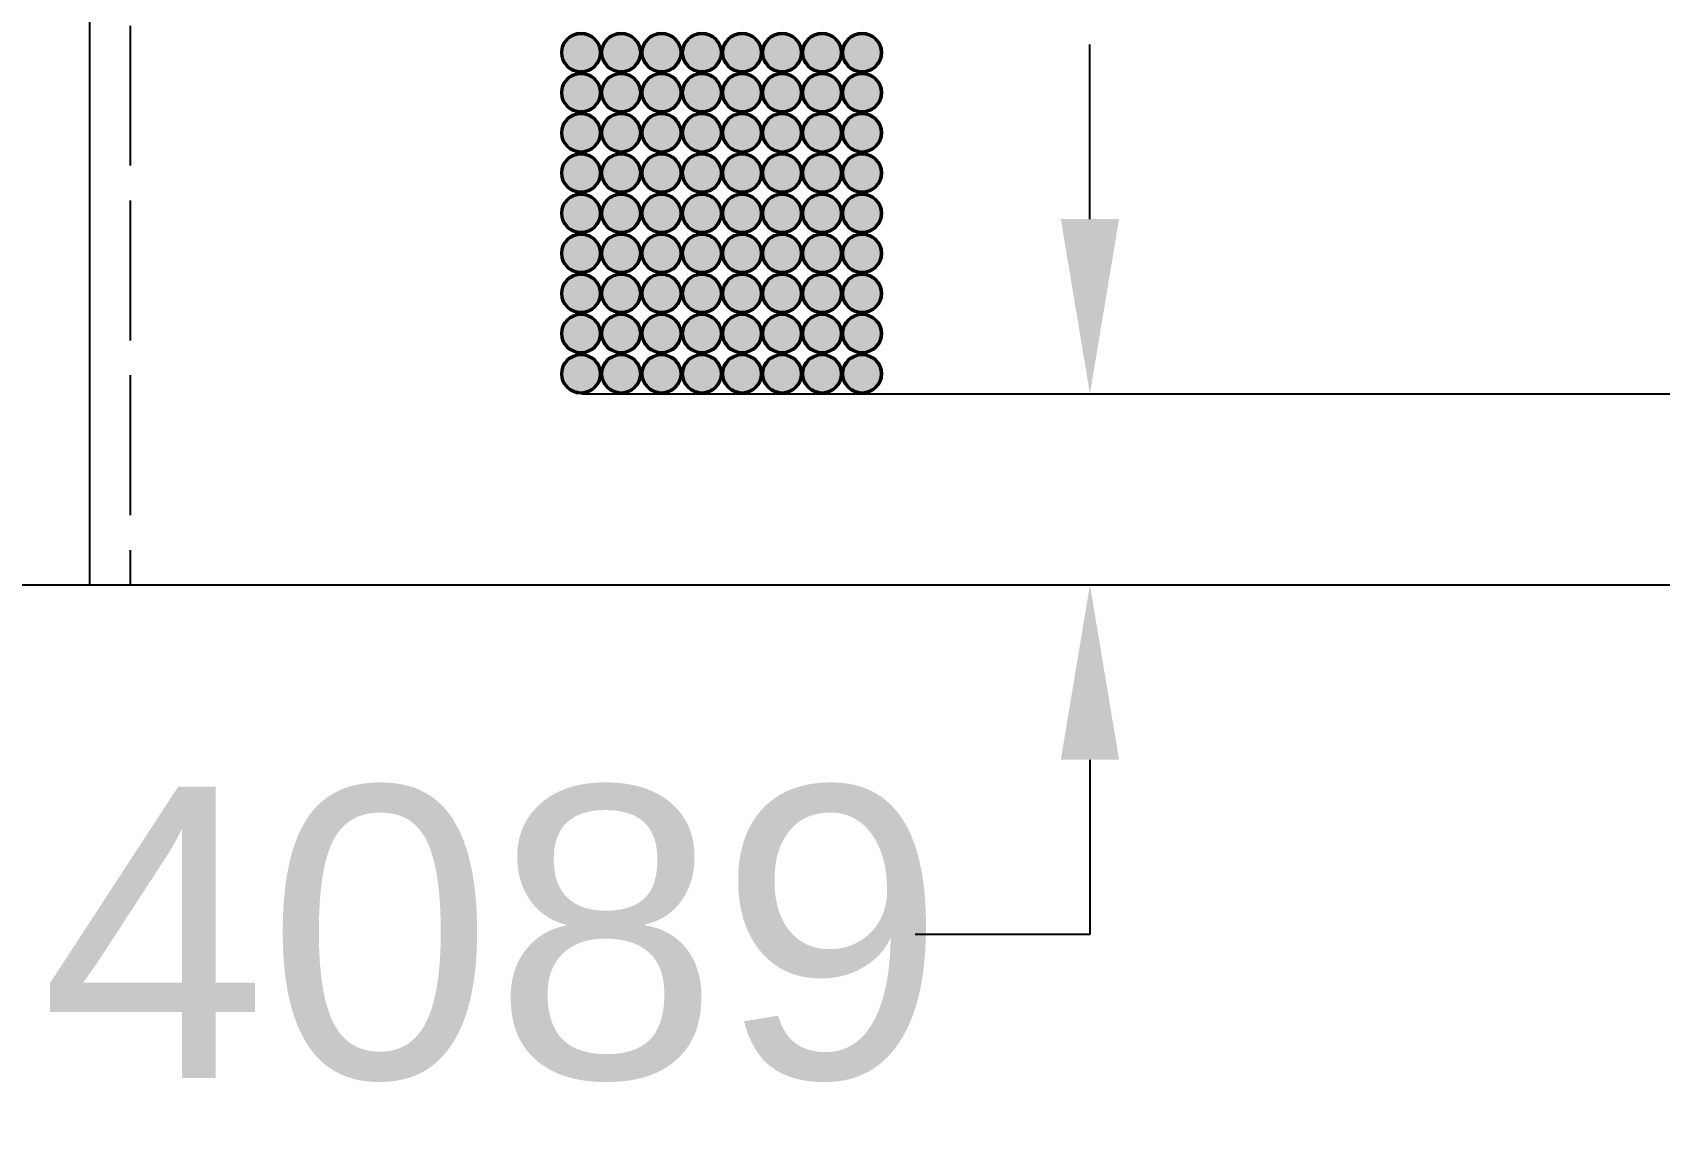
# Model space of a CAD drawing. Header units: inches. Extents: x 443 to 1254, y 273 to 817.
# Drawn here: x 651.8 to 791.5, y 272.5 to 366.4 of the extents above; entities that cross this region are included whole.
import ezdxf

# ---------------------------------------------------------------- set-up
doc = ezdxf.new("R2010")
doc.units = ezdxf.units.IN
doc.header["$MEASUREMENT"] = 0
doc.linetypes.add('ACAD_ISO02W100', pattern=[15, 12, -3])
doc.styles.get("Standard").update_dxf_attribs({"font": 'arial.ttf'})
doc.dimstyles.new('Annotative', dxfattribs={"dimscale": 0, "dimtxt": 25, "dimasz": 15, "dimexe": 0.18, "dimexo": 0.0625, "dimgap": 0.09, "dimtad": 0, "dimtih": 1, "dimtoh": 1, "dimdec": 4, "dimzin": 0, "dimdsep": 46, "dimtxsty": 'Standard', "dimcen": 0.09, "dimclrd": 1, "dimclre": 1, "dimclrt": 1, "dimadec": 0, "dimazin": 0, "dimtfac": 1, "dimtdec": 4, "dimtofl": 0, "dimtmove": 0, "dimatfit": 3, "dimfxl": 1, "dimtfillclr": 1, "dimtolj": 1, "dimtzin": 0, "dimarcsym": 0})

# ---------------------------------------------------------------- blocks, each defined once
blk = doc.blocks.new('*D9')
at = {"color": 1, "lineweight": -2, "transparency": 16777216}
for p, q in [((723.07, 548.94), (851.75, 548.94)), ((851.57, 533.94), (851.57, 455.01)), ((851.57, 350.35), (851.57, 429.28)), ((723.07, 335.35), (851.75, 335.35))]:
    blk.add_line(p, q, dxfattribs=at)
at = {"color": 1, "transparency": 16777216}
for points in [[(849.07, 533.94), (854.07, 533.94), (851.57, 548.94)], [(849.07, 350.35), (854.07, 350.35), (851.57, 335.35)]]:
    blk.add_solid(points, dxfattribs=at)
at = {"layer": 'Defpoints', "color": 0, "transparency": 16777216}
for p in [(723.01, 548.94), (723.01, 335.35), (851.57, 335.35)]:
    blk.add_point(p, dxfattribs=at)
at = {"color": 1, "transparency": 16777216, "insert": (851.57, 442.15), "char_height": 25, "attachment_point": 5}
blk.add_mtext('\\A1;213.5911', dxfattribs=at)
blk = doc.blocks.new('*D14')
at = {"color": 1, "lineweight": -2, "transparency": 16777216}
for p, q in [((742.58, 350.35), (742.58, 365.35)), ((698.94, 335.35), (742.76, 335.35)), ((698.94, 318.94), (742.76, 318.94)), ((742.58, 303.94), (742.58, 288.94)), ((742.58, 288.94), (727.58, 288.94))]:
    blk.add_line(p, q, dxfattribs=at)
at = {"color": 1, "transparency": 16777216}
for points in [[(740.08, 350.35), (745.08, 350.35), (742.58, 335.35)], [(740.08, 303.94), (745.08, 303.94), (742.58, 318.94)]]:
    blk.add_solid(points, dxfattribs=at)
at = {"layer": 'Defpoints', "color": 0, "transparency": 16777216}
for p in [(698.87, 335.35), (698.87, 318.94), (742.58, 318.94)]:
    blk.add_point(p, dxfattribs=at)
at = {"color": 1, "transparency": 16777216, "insert": (667.04, 288.94), "char_height": 25, "attachment_point": 5}
blk.add_mtext('\\A1;16.4089', dxfattribs=at)

msp = doc.modelspace()

# ---------------------------------------------------------------- hatches: boundary and pattern name
h = msp.add_hatch(color=256)
h.dxf.hatch_style = 1
h.set_gradient(color1=(41, 49, 137), color2=(19, 103, 52), tint=1, name='INVCURVED')
h.paths.add_polyline_path([(697.15414, 364.64745, 1), (700.59414, 364.64745, 1)])
h.paths.add_polyline_path([(700.46914, 364.64745, -1), (697.27914, 364.64745, -1)], flags=16)
h = msp.add_hatch(color=256)
h.dxf.hatch_style = 1
h.set_gradient(color1=(242, 103, 34), color2=(248, 153, 30), tint=1)
h.paths.add_polyline_path([(700.46914, 364.64745, 1), (697.27914, 364.64745, 1)])
h = msp.add_hatch(color=256)
h.dxf.hatch_style = 1
h.set_gradient(color1=(41, 49, 137), color2=(19, 103, 52), tint=1, name='INVCURVED')
h.paths.add_polyline_path([(700.59787, 364.64745, 1), (704.03787, 364.64745, 1)])
h.paths.add_polyline_path([(703.91287, 364.64745, -1), (700.72287, 364.64745, -1)], flags=16)
h = msp.add_hatch(color=256)
h.dxf.hatch_style = 1
h.set_gradient(color1=(242, 103, 34), color2=(248, 153, 30), tint=1)
h.paths.add_polyline_path([(703.91287, 364.64745, 1), (700.72287, 364.64745, 1)])
h = msp.add_hatch(color=256)
h.dxf.hatch_style = 1
h.set_gradient(color1=(41, 49, 137), color2=(19, 103, 52), tint=1, name='INVCURVED')
h.paths.add_polyline_path([(704.06642, 364.64745, 1), (707.50642, 364.64745, 1)])
h.paths.add_polyline_path([(707.38142, 364.64745, -1), (704.19142, 364.64745, -1)], flags=16)
h = msp.add_hatch(color=256)
h.dxf.hatch_style = 1
h.set_gradient(color1=(242, 103, 34), color2=(248, 153, 30), tint=1)
h.paths.add_polyline_path([(707.38142, 364.64745, 1), (704.19142, 364.64745, 1)])
h = msp.add_hatch(color=256)
h.dxf.hatch_style = 1
h.set_gradient(color1=(41, 49, 137), color2=(19, 103, 52), tint=1, name='INVCURVED')
h.paths.add_polyline_path([(707.53261, 364.64745, 1), (710.97261, 364.64745, 1)])
h.paths.add_polyline_path([(710.84761, 364.64745, -1), (707.65761, 364.64745, -1)], flags=16)
h = msp.add_hatch(color=256)
h.dxf.hatch_style = 1
h.set_gradient(color1=(242, 103, 34), color2=(248, 153, 30), tint=1)
h.paths.add_polyline_path([(710.84761, 364.64745, 1), (707.65761, 364.64745, 1)])
h = msp.add_hatch(color=256)
h.dxf.hatch_style = 1
h.set_gradient(color1=(41, 49, 137), color2=(19, 103, 52), tint=1, name='INVCURVED')
h.paths.add_polyline_path([(710.98655, 364.64745, 1), (714.42655, 364.64745, 1)])
h.paths.add_polyline_path([(714.30155, 364.64745, -1), (711.11155, 364.64745, -1)], flags=16)
h = msp.add_hatch(color=256)
h.dxf.hatch_style = 1
h.set_gradient(color1=(242, 103, 34), color2=(248, 153, 30), tint=1)
h.paths.add_polyline_path([(714.30155, 364.64745, 1), (711.11155, 364.64745, 1)])
h = msp.add_hatch(color=256)
h.dxf.hatch_style = 1
h.set_gradient(color1=(41, 49, 137), color2=(19, 103, 52), tint=1, name='INVCURVED')
h.paths.add_polyline_path([(714.42131, 364.64745, 1), (717.86131, 364.64745, 1)])
h.paths.add_polyline_path([(717.73631, 364.64745, -1), (714.54631, 364.64745, -1)], flags=16)
h = msp.add_hatch(color=256)
h.dxf.hatch_style = 1
h.set_gradient(color1=(242, 103, 34), color2=(248, 153, 30), tint=1)
h.paths.add_polyline_path([(717.73631, 364.64745, 1), (714.54631, 364.64745, 1)])
h = msp.add_hatch(color=256)
h.dxf.hatch_style = 1
h.set_gradient(color1=(41, 49, 137), color2=(19, 103, 52), tint=1, name='INVCURVED')
h.paths.add_polyline_path([(717.85608, 364.64745, 1), (721.29608, 364.64745, 1)])
h.paths.add_polyline_path([(721.17108, 364.64745, -1), (717.98108, 364.64745, -1)], flags=16)
h = msp.add_hatch(color=256)
h.dxf.hatch_style = 1
h.set_gradient(color1=(242, 103, 34), color2=(248, 153, 30), tint=1)
h.paths.add_polyline_path([(721.17108, 364.64745, 1), (717.98108, 364.64745, 1)])
h = msp.add_hatch(color=256)
h.dxf.hatch_style = 1
h.set_gradient(color1=(41, 49, 137), color2=(19, 103, 52), tint=1, name='INVCURVED')
h.paths.add_polyline_path([(721.29067, 364.64745, 1), (724.73067, 364.64745, 1)])
h.paths.add_polyline_path([(724.60567, 364.64745, -1), (721.41567, 364.64745, -1)], flags=16)
h = msp.add_hatch(color=256)
h.dxf.hatch_style = 1
h.set_gradient(color1=(242, 103, 34), color2=(248, 153, 30), tint=1)
h.paths.add_polyline_path([(724.60567, 364.64745, 1), (721.41567, 364.64745, 1)])
h = msp.add_hatch(color=256)
h.dxf.hatch_style = 1
h.set_gradient(color1=(41, 49, 137), color2=(19, 103, 52), tint=1, name='INVCURVED')
h.paths.add_polyline_path([(697.15414, 361.20851, 1), (700.59414, 361.20851, 1)])
h.paths.add_polyline_path([(700.46914, 361.20851, -1), (697.27914, 361.20851, -1)], flags=16)
h = msp.add_hatch(color=256)
h.dxf.hatch_style = 1
h.set_gradient(color1=(242, 103, 34), color2=(248, 153, 30), tint=1)
h.paths.add_polyline_path([(700.46914, 361.20851, 1), (697.27914, 361.20851, 1)])
h = msp.add_hatch(color=256)
h.dxf.hatch_style = 1
h.set_gradient(color1=(41, 49, 137), color2=(19, 103, 52), tint=1, name='INVCURVED')
h.paths.add_polyline_path([(700.59787, 361.20851, 1), (704.03787, 361.20851, 1)])
h.paths.add_polyline_path([(703.91287, 361.20851, -1), (700.72287, 361.20851, -1)], flags=16)
h = msp.add_hatch(color=256)
h.dxf.hatch_style = 1
h.set_gradient(color1=(242, 103, 34), color2=(248, 153, 30), tint=1)
h.paths.add_polyline_path([(703.91287, 361.20851, 1), (700.72287, 361.20851, 1)])
h = msp.add_hatch(color=256)
h.dxf.hatch_style = 1
h.set_gradient(color1=(41, 49, 137), color2=(19, 103, 52), tint=1, name='INVCURVED')
h.paths.add_polyline_path([(704.06642, 361.20851, 1), (707.50642, 361.20851, 1)])
h.paths.add_polyline_path([(707.38142, 361.20851, -1), (704.19142, 361.20851, -1)], flags=16)
h = msp.add_hatch(color=256)
h.dxf.hatch_style = 1
h.set_gradient(color1=(242, 103, 34), color2=(248, 153, 30), tint=1)
h.paths.add_polyline_path([(707.38142, 361.20851, 1), (704.19142, 361.20851, 1)])
h = msp.add_hatch(color=256)
h.dxf.hatch_style = 1
h.set_gradient(color1=(41, 49, 137), color2=(19, 103, 52), tint=1, name='INVCURVED')
h.paths.add_polyline_path([(707.53261, 361.20851, 1), (710.97261, 361.20851, 1)])
h.paths.add_polyline_path([(710.84761, 361.20851, -1), (707.65761, 361.20851, -1)], flags=16)
h = msp.add_hatch(color=256)
h.dxf.hatch_style = 1
h.set_gradient(color1=(242, 103, 34), color2=(248, 153, 30), tint=1)
h.paths.add_polyline_path([(710.84761, 361.20851, 1), (707.65761, 361.20851, 1)])
h = msp.add_hatch(color=256)
h.dxf.hatch_style = 1
h.set_gradient(color1=(41, 49, 137), color2=(19, 103, 52), tint=1, name='INVCURVED')
h.paths.add_polyline_path([(710.98655, 361.20851, 1), (714.42655, 361.20851, 1)])
h.paths.add_polyline_path([(714.30155, 361.20851, -1), (711.11155, 361.20851, -1)], flags=16)
h = msp.add_hatch(color=256)
h.dxf.hatch_style = 1
h.set_gradient(color1=(242, 103, 34), color2=(248, 153, 30), tint=1)
h.paths.add_polyline_path([(714.30155, 361.20851, 1), (711.11155, 361.20851, 1)])
h = msp.add_hatch(color=256)
h.dxf.hatch_style = 1
h.set_gradient(color1=(41, 49, 137), color2=(19, 103, 52), tint=1, name='INVCURVED')
h.paths.add_polyline_path([(714.42131, 361.20851, 1), (717.86131, 361.20851, 1)])
h.paths.add_polyline_path([(717.73631, 361.20851, -1), (714.54631, 361.20851, -1)], flags=16)
h = msp.add_hatch(color=256)
h.dxf.hatch_style = 1
h.set_gradient(color1=(242, 103, 34), color2=(248, 153, 30), tint=1)
h.paths.add_polyline_path([(717.73631, 361.20851, 1), (714.54631, 361.20851, 1)])
h = msp.add_hatch(color=256)
h.dxf.hatch_style = 1
h.set_gradient(color1=(41, 49, 137), color2=(19, 103, 52), tint=1, name='INVCURVED')
h.paths.add_polyline_path([(717.85608, 361.20851, 1), (721.29608, 361.20851, 1)])
h.paths.add_polyline_path([(721.17108, 361.20851, -1), (717.98108, 361.20851, -1)], flags=16)
h = msp.add_hatch(color=256)
h.dxf.hatch_style = 1
h.set_gradient(color1=(242, 103, 34), color2=(248, 153, 30), tint=1)
h.paths.add_polyline_path([(721.17108, 361.20851, 1), (717.98108, 361.20851, 1)])
h = msp.add_hatch(color=256)
h.dxf.hatch_style = 1
h.set_gradient(color1=(41, 49, 137), color2=(19, 103, 52), tint=1, name='INVCURVED')
h.paths.add_polyline_path([(721.29067, 361.20851, 1), (724.73067, 361.20851, 1)])
h.paths.add_polyline_path([(724.60567, 361.20851, -1), (721.41567, 361.20851, -1)], flags=16)
h = msp.add_hatch(color=256)
h.dxf.hatch_style = 1
h.set_gradient(color1=(242, 103, 34), color2=(248, 153, 30), tint=1)
h.paths.add_polyline_path([(724.60567, 361.20851, 1), (721.41567, 361.20851, 1)])
h = msp.add_hatch(color=256)
h.dxf.hatch_style = 1
h.set_gradient(color1=(41, 49, 137), color2=(19, 103, 52), tint=1, name='INVCURVED')
h.paths.add_polyline_path([(697.15414, 357.76498, 1), (700.59414, 357.76498, 1)])
h.paths.add_polyline_path([(700.46914, 357.76498, -1), (697.27914, 357.76498, -1)], flags=16)
h = msp.add_hatch(color=256)
h.dxf.hatch_style = 1
h.set_gradient(color1=(242, 103, 34), color2=(248, 153, 30), tint=1)
h.paths.add_polyline_path([(700.46914, 357.76498, 1), (697.27914, 357.76498, 1)])
h = msp.add_hatch(color=256)
h.dxf.hatch_style = 1
h.set_gradient(color1=(41, 49, 137), color2=(19, 103, 52), tint=1, name='INVCURVED')
h.paths.add_polyline_path([(700.59787, 357.76498, 1), (704.03787, 357.76498, 1)])
h.paths.add_polyline_path([(703.91287, 357.76498, -1), (700.72287, 357.76498, -1)], flags=16)
h = msp.add_hatch(color=256)
h.dxf.hatch_style = 1
h.set_gradient(color1=(242, 103, 34), color2=(248, 153, 30), tint=1)
h.paths.add_polyline_path([(703.91287, 357.76498, 1), (700.72287, 357.76498, 1)])
h = msp.add_hatch(color=256)
h.dxf.hatch_style = 1
h.set_gradient(color1=(41, 49, 137), color2=(19, 103, 52), tint=1, name='INVCURVED')
h.paths.add_polyline_path([(704.06642, 357.76498, 1), (707.50642, 357.76498, 1)])
h.paths.add_polyline_path([(707.38142, 357.76498, -1), (704.19142, 357.76498, -1)], flags=16)
h = msp.add_hatch(color=256)
h.dxf.hatch_style = 1
h.set_gradient(color1=(242, 103, 34), color2=(248, 153, 30), tint=1)
h.paths.add_polyline_path([(707.38142, 357.76498, 1), (704.19142, 357.76498, 1)])
h = msp.add_hatch(color=256)
h.dxf.hatch_style = 1
h.set_gradient(color1=(41, 49, 137), color2=(19, 103, 52), tint=1, name='INVCURVED')
h.paths.add_polyline_path([(707.53261, 357.76498, 1), (710.97261, 357.76498, 1)])
h.paths.add_polyline_path([(710.84761, 357.76498, -1), (707.65761, 357.76498, -1)], flags=16)
h = msp.add_hatch(color=256)
h.dxf.hatch_style = 1
h.set_gradient(color1=(242, 103, 34), color2=(248, 153, 30), tint=1)
h.paths.add_polyline_path([(710.84761, 357.76498, 1), (707.65761, 357.76498, 1)])
h = msp.add_hatch(color=256)
h.dxf.hatch_style = 1
h.set_gradient(color1=(41, 49, 137), color2=(19, 103, 52), tint=1, name='INVCURVED')
h.paths.add_polyline_path([(710.98655, 357.76498, 1), (714.42655, 357.76498, 1)])
h.paths.add_polyline_path([(714.30155, 357.76498, -1), (711.11155, 357.76498, -1)], flags=16)
h = msp.add_hatch(color=256)
h.dxf.hatch_style = 1
h.set_gradient(color1=(242, 103, 34), color2=(248, 153, 30), tint=1)
h.paths.add_polyline_path([(714.30155, 357.76498, 1), (711.11155, 357.76498, 1)])
h = msp.add_hatch(color=256)
h.dxf.hatch_style = 1
h.set_gradient(color1=(41, 49, 137), color2=(19, 103, 52), tint=1, name='INVCURVED')
h.paths.add_polyline_path([(714.42131, 357.76498, 1), (717.86131, 357.76498, 1)])
h.paths.add_polyline_path([(717.73631, 357.76498, -1), (714.54631, 357.76498, -1)], flags=16)
h = msp.add_hatch(color=256)
h.dxf.hatch_style = 1
h.set_gradient(color1=(242, 103, 34), color2=(248, 153, 30), tint=1)
h.paths.add_polyline_path([(717.73631, 357.76498, 1), (714.54631, 357.76498, 1)])
h = msp.add_hatch(color=256)
h.dxf.hatch_style = 1
h.set_gradient(color1=(41, 49, 137), color2=(19, 103, 52), tint=1, name='INVCURVED')
h.paths.add_polyline_path([(717.85608, 357.76498, 1), (721.29608, 357.76498, 1)])
h.paths.add_polyline_path([(721.17108, 357.76498, -1), (717.98108, 357.76498, -1)], flags=16)
h = msp.add_hatch(color=256)
h.dxf.hatch_style = 1
h.set_gradient(color1=(242, 103, 34), color2=(248, 153, 30), tint=1)
h.paths.add_polyline_path([(721.17108, 357.76498, 1), (717.98108, 357.76498, 1)])
h = msp.add_hatch(color=256)
h.dxf.hatch_style = 1
h.set_gradient(color1=(41, 49, 137), color2=(19, 103, 52), tint=1, name='INVCURVED')
h.paths.add_polyline_path([(721.29067, 357.76498, 1), (724.73067, 357.76498, 1)])
h.paths.add_polyline_path([(724.60567, 357.76498, -1), (721.41567, 357.76498, -1)], flags=16)
h = msp.add_hatch(color=256)
h.dxf.hatch_style = 1
h.set_gradient(color1=(242, 103, 34), color2=(248, 153, 30), tint=1)
h.paths.add_polyline_path([(724.60567, 357.76498, 1), (721.41567, 357.76498, 1)])
h = msp.add_hatch(color=256)
h.dxf.hatch_style = 1
h.set_gradient(color1=(41, 49, 137), color2=(19, 103, 52), tint=1, name='INVCURVED')
h.paths.add_polyline_path([(697.15414, 354.30763, 1), (700.59414, 354.30763, 1)])
h.paths.add_polyline_path([(700.46914, 354.30763, -1), (697.27914, 354.30763, -1)], flags=16)
h = msp.add_hatch(color=256)
h.dxf.hatch_style = 1
h.set_gradient(color1=(242, 103, 34), color2=(248, 153, 30), tint=1)
h.paths.add_polyline_path([(700.46914, 354.30763, 1), (697.27914, 354.30763, 1)])
h = msp.add_hatch(color=256)
h.dxf.hatch_style = 1
h.set_gradient(color1=(41, 49, 137), color2=(19, 103, 52), tint=1, name='INVCURVED')
h.paths.add_polyline_path([(700.59787, 354.30763, 1), (704.03787, 354.30763, 1)])
h.paths.add_polyline_path([(703.91287, 354.30763, -1), (700.72287, 354.30763, -1)], flags=16)
h = msp.add_hatch(color=256)
h.dxf.hatch_style = 1
h.set_gradient(color1=(242, 103, 34), color2=(248, 153, 30), tint=1)
h.paths.add_polyline_path([(703.91287, 354.30763, 1), (700.72287, 354.30763, 1)])
h = msp.add_hatch(color=256)
h.dxf.hatch_style = 1
h.set_gradient(color1=(41, 49, 137), color2=(19, 103, 52), tint=1, name='INVCURVED')
h.paths.add_polyline_path([(704.06642, 354.30763, 1), (707.50642, 354.30763, 1)])
h.paths.add_polyline_path([(707.38142, 354.30763, -1), (704.19142, 354.30763, -1)], flags=16)
h = msp.add_hatch(color=256)
h.dxf.hatch_style = 1
h.set_gradient(color1=(242, 103, 34), color2=(248, 153, 30), tint=1)
h.paths.add_polyline_path([(707.38142, 354.30763, 1), (704.19142, 354.30763, 1)])
h = msp.add_hatch(color=256)
h.dxf.hatch_style = 1
h.set_gradient(color1=(41, 49, 137), color2=(19, 103, 52), tint=1, name='INVCURVED')
h.paths.add_polyline_path([(707.53261, 354.30763, 1), (710.97261, 354.30763, 1)])
h.paths.add_polyline_path([(710.84761, 354.30763, -1), (707.65761, 354.30763, -1)], flags=16)
h = msp.add_hatch(color=256)
h.dxf.hatch_style = 1
h.set_gradient(color1=(242, 103, 34), color2=(248, 153, 30), tint=1)
h.paths.add_polyline_path([(710.84761, 354.30763, 1), (707.65761, 354.30763, 1)])
h = msp.add_hatch(color=256)
h.dxf.hatch_style = 1
h.set_gradient(color1=(41, 49, 137), color2=(19, 103, 52), tint=1, name='INVCURVED')
h.paths.add_polyline_path([(710.98655, 354.30763, 1), (714.42655, 354.30763, 1)])
h.paths.add_polyline_path([(714.30155, 354.30763, -1), (711.11155, 354.30763, -1)], flags=16)
h = msp.add_hatch(color=256)
h.dxf.hatch_style = 1
h.set_gradient(color1=(242, 103, 34), color2=(248, 153, 30), tint=1)
h.paths.add_polyline_path([(714.30155, 354.30763, 1), (711.11155, 354.30763, 1)])
h = msp.add_hatch(color=256)
h.dxf.hatch_style = 1
h.set_gradient(color1=(41, 49, 137), color2=(19, 103, 52), tint=1, name='INVCURVED')
h.paths.add_polyline_path([(714.42131, 354.30763, 1), (717.86131, 354.30763, 1)])
h.paths.add_polyline_path([(717.73631, 354.30763, -1), (714.54631, 354.30763, -1)], flags=16)
h = msp.add_hatch(color=256)
h.dxf.hatch_style = 1
h.set_gradient(color1=(242, 103, 34), color2=(248, 153, 30), tint=1)
h.paths.add_polyline_path([(717.73631, 354.30763, 1), (714.54631, 354.30763, 1)])
h = msp.add_hatch(color=256)
h.dxf.hatch_style = 1
h.set_gradient(color1=(41, 49, 137), color2=(19, 103, 52), tint=1, name='INVCURVED')
h.paths.add_polyline_path([(717.85608, 354.30763, 1), (721.29608, 354.30763, 1)])
h.paths.add_polyline_path([(721.17108, 354.30763, -1), (717.98108, 354.30763, -1)], flags=16)
h = msp.add_hatch(color=256)
h.dxf.hatch_style = 1
h.set_gradient(color1=(242, 103, 34), color2=(248, 153, 30), tint=1)
h.paths.add_polyline_path([(721.17108, 354.30763, 1), (717.98108, 354.30763, 1)])
h = msp.add_hatch(color=256)
h.dxf.hatch_style = 1
h.set_gradient(color1=(41, 49, 137), color2=(19, 103, 52), tint=1, name='INVCURVED')
h.paths.add_polyline_path([(721.29067, 354.30763, 1), (724.73067, 354.30763, 1)])
h.paths.add_polyline_path([(724.60567, 354.30763, -1), (721.41567, 354.30763, -1)], flags=16)
h = msp.add_hatch(color=256)
h.dxf.hatch_style = 1
h.set_gradient(color1=(242, 103, 34), color2=(248, 153, 30), tint=1)
h.paths.add_polyline_path([(724.60567, 354.30763, 1), (721.41567, 354.30763, 1)])
h = msp.add_hatch(color=256)
h.dxf.hatch_style = 1
h.set_gradient(color1=(41, 49, 137), color2=(19, 103, 52), tint=1, name='INVCURVED')
h.paths.add_polyline_path([(697.15414, 350.85335, 1), (700.59414, 350.85335, 1)])
h.paths.add_polyline_path([(700.46914, 350.85335, -1), (697.27914, 350.85335, -1)], flags=16)
h = msp.add_hatch(color=256)
h.dxf.hatch_style = 1
h.set_gradient(color1=(242, 103, 34), color2=(248, 153, 30), tint=1)
h.paths.add_polyline_path([(700.46914, 350.85335, 1), (697.27914, 350.85335, 1)])
h = msp.add_hatch(color=256)
h.dxf.hatch_style = 1
h.set_gradient(color1=(41, 49, 137), color2=(19, 103, 52), tint=1, name='INVCURVED')
h.paths.add_polyline_path([(700.59787, 350.85335, 1), (704.03787, 350.85335, 1)])
h.paths.add_polyline_path([(703.91287, 350.85335, -1), (700.72287, 350.85335, -1)], flags=16)
h = msp.add_hatch(color=256)
h.dxf.hatch_style = 1
h.set_gradient(color1=(242, 103, 34), color2=(248, 153, 30), tint=1)
h.paths.add_polyline_path([(703.91287, 350.85335, 1), (700.72287, 350.85335, 1)])
h = msp.add_hatch(color=256)
h.dxf.hatch_style = 1
h.set_gradient(color1=(41, 49, 137), color2=(19, 103, 52), tint=1, name='INVCURVED')
h.paths.add_polyline_path([(704.06642, 350.85335, 1), (707.50642, 350.85335, 1)])
h.paths.add_polyline_path([(707.38142, 350.85335, -1), (704.19142, 350.85335, -1)], flags=16)
h = msp.add_hatch(color=256)
h.dxf.hatch_style = 1
h.set_gradient(color1=(242, 103, 34), color2=(248, 153, 30), tint=1)
h.paths.add_polyline_path([(707.38142, 350.85335, 1), (704.19142, 350.85335, 1)])
h = msp.add_hatch(color=256)
h.dxf.hatch_style = 1
h.set_gradient(color1=(41, 49, 137), color2=(19, 103, 52), tint=1, name='INVCURVED')
h.paths.add_polyline_path([(707.53261, 350.85335, 1), (710.97261, 350.85335, 1)])
h.paths.add_polyline_path([(710.84761, 350.85335, -1), (707.65761, 350.85335, -1)], flags=16)
h = msp.add_hatch(color=256)
h.dxf.hatch_style = 1
h.set_gradient(color1=(242, 103, 34), color2=(248, 153, 30), tint=1)
h.paths.add_polyline_path([(710.84761, 350.85335, 1), (707.65761, 350.85335, 1)])
h = msp.add_hatch(color=256)
h.dxf.hatch_style = 1
h.set_gradient(color1=(41, 49, 137), color2=(19, 103, 52), tint=1, name='INVCURVED')
h.paths.add_polyline_path([(710.98655, 350.85335, 1), (714.42655, 350.85335, 1)])
h.paths.add_polyline_path([(714.30155, 350.85335, -1), (711.11155, 350.85335, -1)], flags=16)
h = msp.add_hatch(color=256)
h.dxf.hatch_style = 1
h.set_gradient(color1=(242, 103, 34), color2=(248, 153, 30), tint=1)
h.paths.add_polyline_path([(714.30155, 350.85335, 1), (711.11155, 350.85335, 1)])
h = msp.add_hatch(color=256)
h.dxf.hatch_style = 1
h.set_gradient(color1=(41, 49, 137), color2=(19, 103, 52), tint=1, name='INVCURVED')
h.paths.add_polyline_path([(714.42131, 350.85335, 1), (717.86131, 350.85335, 1)])
h.paths.add_polyline_path([(717.73631, 350.85335, -1), (714.54631, 350.85335, -1)], flags=16)
h = msp.add_hatch(color=256)
h.dxf.hatch_style = 1
h.set_gradient(color1=(242, 103, 34), color2=(248, 153, 30), tint=1)
h.paths.add_polyline_path([(717.73631, 350.85335, 1), (714.54631, 350.85335, 1)])
h = msp.add_hatch(color=256)
h.dxf.hatch_style = 1
h.set_gradient(color1=(41, 49, 137), color2=(19, 103, 52), tint=1, name='INVCURVED')
h.paths.add_polyline_path([(717.85608, 350.85335, 1), (721.29608, 350.85335, 1)])
h.paths.add_polyline_path([(721.17108, 350.85335, -1), (717.98108, 350.85335, -1)], flags=16)
h = msp.add_hatch(color=256)
h.dxf.hatch_style = 1
h.set_gradient(color1=(242, 103, 34), color2=(248, 153, 30), tint=1)
h.paths.add_polyline_path([(721.17108, 350.85335, 1), (717.98108, 350.85335, 1)])
h = msp.add_hatch(color=256)
h.dxf.hatch_style = 1
h.set_gradient(color1=(41, 49, 137), color2=(19, 103, 52), tint=1, name='INVCURVED')
h.paths.add_polyline_path([(721.29067, 350.85335, 1), (724.73067, 350.85335, 1)])
h.paths.add_polyline_path([(724.60567, 350.85335, -1), (721.41567, 350.85335, -1)], flags=16)
h = msp.add_hatch(color=256)
h.dxf.hatch_style = 1
h.set_gradient(color1=(242, 103, 34), color2=(248, 153, 30), tint=1)
h.paths.add_polyline_path([(724.60567, 350.85335, 1), (721.41567, 350.85335, 1)])
h = msp.add_hatch(color=256)
h.dxf.hatch_style = 1
h.set_gradient(color1=(41, 49, 137), color2=(19, 103, 52), tint=1, name='INVCURVED')
h.paths.add_polyline_path([(697.15414, 347.4108, 1), (700.59414, 347.4108, 1)])
h.paths.add_polyline_path([(700.46914, 347.4108, -1), (697.27914, 347.4108, -1)], flags=16)
h = msp.add_hatch(color=256)
h.dxf.hatch_style = 1
h.set_gradient(color1=(242, 103, 34), color2=(248, 153, 30), tint=1)
h.paths.add_polyline_path([(700.46914, 347.4108, 1), (697.27914, 347.4108, 1)])
h = msp.add_hatch(color=256)
h.dxf.hatch_style = 1
h.set_gradient(color1=(41, 49, 137), color2=(19, 103, 52), tint=1, name='INVCURVED')
h.paths.add_polyline_path([(700.59787, 347.4108, 1), (704.03787, 347.4108, 1)])
h.paths.add_polyline_path([(703.91287, 347.4108, -1), (700.72287, 347.4108, -1)], flags=16)
h = msp.add_hatch(color=256)
h.dxf.hatch_style = 1
h.set_gradient(color1=(242, 103, 34), color2=(248, 153, 30), tint=1)
h.paths.add_polyline_path([(703.91287, 347.4108, 1), (700.72287, 347.4108, 1)])
h = msp.add_hatch(color=256)
h.dxf.hatch_style = 1
h.set_gradient(color1=(41, 49, 137), color2=(19, 103, 52), tint=1, name='INVCURVED')
h.paths.add_polyline_path([(704.06642, 347.4108, 1), (707.50642, 347.4108, 1)])
h.paths.add_polyline_path([(707.38142, 347.4108, -1), (704.19142, 347.4108, -1)], flags=16)
h = msp.add_hatch(color=256)
h.dxf.hatch_style = 1
h.set_gradient(color1=(242, 103, 34), color2=(248, 153, 30), tint=1)
h.paths.add_polyline_path([(707.38142, 347.4108, 1), (704.19142, 347.4108, 1)])
h = msp.add_hatch(color=256)
h.dxf.hatch_style = 1
h.set_gradient(color1=(41, 49, 137), color2=(19, 103, 52), tint=1, name='INVCURVED')
h.paths.add_polyline_path([(707.53261, 347.4108, 1), (710.97261, 347.4108, 1)])
h.paths.add_polyline_path([(710.84761, 347.4108, -1), (707.65761, 347.4108, -1)], flags=16)
h = msp.add_hatch(color=256)
h.dxf.hatch_style = 1
h.set_gradient(color1=(242, 103, 34), color2=(248, 153, 30), tint=1)
h.paths.add_polyline_path([(710.84761, 347.4108, 1), (707.65761, 347.4108, 1)])
h = msp.add_hatch(color=256)
h.dxf.hatch_style = 1
h.set_gradient(color1=(41, 49, 137), color2=(19, 103, 52), tint=1, name='INVCURVED')
h.paths.add_polyline_path([(710.98655, 347.4108, 1), (714.42655, 347.4108, 1)])
h.paths.add_polyline_path([(714.30155, 347.4108, -1), (711.11155, 347.4108, -1)], flags=16)
h = msp.add_hatch(color=256)
h.dxf.hatch_style = 1
h.set_gradient(color1=(242, 103, 34), color2=(248, 153, 30), tint=1)
h.paths.add_polyline_path([(714.30155, 347.4108, 1), (711.11155, 347.4108, 1)])
h = msp.add_hatch(color=256)
h.dxf.hatch_style = 1
h.set_gradient(color1=(41, 49, 137), color2=(19, 103, 52), tint=1, name='INVCURVED')
h.paths.add_polyline_path([(714.42131, 347.4108, 1), (717.86131, 347.4108, 1)])
h.paths.add_polyline_path([(717.73631, 347.4108, -1), (714.54631, 347.4108, -1)], flags=16)
h = msp.add_hatch(color=256)
h.dxf.hatch_style = 1
h.set_gradient(color1=(242, 103, 34), color2=(248, 153, 30), tint=1)
h.paths.add_polyline_path([(717.73631, 347.4108, 1), (714.54631, 347.4108, 1)])
h = msp.add_hatch(color=256)
h.dxf.hatch_style = 1
h.set_gradient(color1=(41, 49, 137), color2=(19, 103, 52), tint=1, name='INVCURVED')
h.paths.add_polyline_path([(717.85608, 347.4108, 1), (721.29608, 347.4108, 1)])
h.paths.add_polyline_path([(721.17108, 347.4108, -1), (717.98108, 347.4108, -1)], flags=16)
h = msp.add_hatch(color=256)
h.dxf.hatch_style = 1
h.set_gradient(color1=(242, 103, 34), color2=(248, 153, 30), tint=1)
h.paths.add_polyline_path([(721.17108, 347.4108, 1), (717.98108, 347.4108, 1)])
h = msp.add_hatch(color=256)
h.dxf.hatch_style = 1
h.set_gradient(color1=(41, 49, 137), color2=(19, 103, 52), tint=1, name='INVCURVED')
h.paths.add_polyline_path([(721.29067, 347.4108, 1), (724.73067, 347.4108, 1)])
h.paths.add_polyline_path([(724.60567, 347.4108, -1), (721.41567, 347.4108, -1)], flags=16)
h = msp.add_hatch(color=256)
h.dxf.hatch_style = 1
h.set_gradient(color1=(242, 103, 34), color2=(248, 153, 30), tint=1)
h.paths.add_polyline_path([(724.60567, 347.4108, 1), (721.41567, 347.4108, 1)])
h = msp.add_hatch(color=256)
h.dxf.hatch_style = 1
h.set_gradient(color1=(41, 49, 137), color2=(19, 103, 52), tint=1, name='INVCURVED')
h.paths.add_polyline_path([(697.15414, 343.97186, 1), (700.59414, 343.97186, 1)])
h.paths.add_polyline_path([(700.46914, 343.97186, -1), (697.27914, 343.97186, -1)], flags=16)
h = msp.add_hatch(color=256)
h.dxf.hatch_style = 1
h.set_gradient(color1=(242, 103, 34), color2=(248, 153, 30), tint=1)
h.paths.add_polyline_path([(700.46914, 343.97186, 1), (697.27914, 343.97186, 1)])
h = msp.add_hatch(color=256)
h.dxf.hatch_style = 1
h.set_gradient(color1=(41, 49, 137), color2=(19, 103, 52), tint=1, name='INVCURVED')
h.paths.add_polyline_path([(700.59787, 343.97186, 1), (704.03787, 343.97186, 1)])
h.paths.add_polyline_path([(703.91287, 343.97186, -1), (700.72287, 343.97186, -1)], flags=16)
h = msp.add_hatch(color=256)
h.dxf.hatch_style = 1
h.set_gradient(color1=(242, 103, 34), color2=(248, 153, 30), tint=1)
h.paths.add_polyline_path([(703.91287, 343.97186, 1), (700.72287, 343.97186, 1)])
h = msp.add_hatch(color=256)
h.dxf.hatch_style = 1
h.set_gradient(color1=(41, 49, 137), color2=(19, 103, 52), tint=1, name='INVCURVED')
h.paths.add_polyline_path([(704.06642, 343.97186, 1), (707.50642, 343.97186, 1)])
h.paths.add_polyline_path([(707.38142, 343.97186, -1), (704.19142, 343.97186, -1)], flags=16)
h = msp.add_hatch(color=256)
h.dxf.hatch_style = 1
h.set_gradient(color1=(242, 103, 34), color2=(248, 153, 30), tint=1)
h.paths.add_polyline_path([(707.38142, 343.97186, 1), (704.19142, 343.97186, 1)])
h = msp.add_hatch(color=256)
h.dxf.hatch_style = 1
h.set_gradient(color1=(41, 49, 137), color2=(19, 103, 52), tint=1, name='INVCURVED')
h.paths.add_polyline_path([(707.53261, 343.97186, 1), (710.97261, 343.97186, 1)])
h.paths.add_polyline_path([(710.84761, 343.97186, -1), (707.65761, 343.97186, -1)], flags=16)
h = msp.add_hatch(color=256)
h.dxf.hatch_style = 1
h.set_gradient(color1=(242, 103, 34), color2=(248, 153, 30), tint=1)
h.paths.add_polyline_path([(710.84761, 343.97186, 1), (707.65761, 343.97186, 1)])
h = msp.add_hatch(color=256)
h.dxf.hatch_style = 1
h.set_gradient(color1=(41, 49, 137), color2=(19, 103, 52), tint=1, name='INVCURVED')
h.paths.add_polyline_path([(710.98655, 343.97186, 1), (714.42655, 343.97186, 1)])
h.paths.add_polyline_path([(714.30155, 343.97186, -1), (711.11155, 343.97186, -1)], flags=16)
h = msp.add_hatch(color=256)
h.dxf.hatch_style = 1
h.set_gradient(color1=(242, 103, 34), color2=(248, 153, 30), tint=1)
h.paths.add_polyline_path([(714.30155, 343.97186, 1), (711.11155, 343.97186, 1)])
h = msp.add_hatch(color=256)
h.dxf.hatch_style = 1
h.set_gradient(color1=(41, 49, 137), color2=(19, 103, 52), tint=1, name='INVCURVED')
h.paths.add_polyline_path([(714.42131, 343.97186, 1), (717.86131, 343.97186, 1)])
h.paths.add_polyline_path([(717.73631, 343.97186, -1), (714.54631, 343.97186, -1)], flags=16)
h = msp.add_hatch(color=256)
h.dxf.hatch_style = 1
h.set_gradient(color1=(242, 103, 34), color2=(248, 153, 30), tint=1)
h.paths.add_polyline_path([(717.73631, 343.97186, 1), (714.54631, 343.97186, 1)])
h = msp.add_hatch(color=256)
h.dxf.hatch_style = 1
h.set_gradient(color1=(41, 49, 137), color2=(19, 103, 52), tint=1, name='INVCURVED')
h.paths.add_polyline_path([(717.85608, 343.97186, 1), (721.29608, 343.97186, 1)])
h.paths.add_polyline_path([(721.17108, 343.97186, -1), (717.98108, 343.97186, -1)], flags=16)
h = msp.add_hatch(color=256)
h.dxf.hatch_style = 1
h.set_gradient(color1=(242, 103, 34), color2=(248, 153, 30), tint=1)
h.paths.add_polyline_path([(721.17108, 343.97186, 1), (717.98108, 343.97186, 1)])
h = msp.add_hatch(color=256)
h.dxf.hatch_style = 1
h.set_gradient(color1=(41, 49, 137), color2=(19, 103, 52), tint=1, name='INVCURVED')
h.paths.add_polyline_path([(721.29067, 343.97186, 1), (724.73067, 343.97186, 1)])
h.paths.add_polyline_path([(724.60567, 343.97186, -1), (721.41567, 343.97186, -1)], flags=16)
h = msp.add_hatch(color=256)
h.dxf.hatch_style = 1
h.set_gradient(color1=(242, 103, 34), color2=(248, 153, 30), tint=1)
h.paths.add_polyline_path([(724.60567, 343.97186, 1), (721.41567, 343.97186, 1)])
h = msp.add_hatch(color=256)
h.dxf.hatch_style = 1
h.set_gradient(color1=(41, 49, 137), color2=(19, 103, 52), tint=1, name='INVCURVED')
h.paths.add_polyline_path([(697.15414, 340.52833, 1), (700.59414, 340.52833, 1)])
h.paths.add_polyline_path([(700.46914, 340.52833, -1), (697.27914, 340.52833, -1)], flags=16)
h = msp.add_hatch(color=256)
h.dxf.hatch_style = 1
h.set_gradient(color1=(242, 103, 34), color2=(248, 153, 30), tint=1)
h.paths.add_polyline_path([(700.46914, 340.52833, 1), (697.27914, 340.52833, 1)])
h = msp.add_hatch(color=256)
h.dxf.hatch_style = 1
h.set_gradient(color1=(41, 49, 137), color2=(19, 103, 52), tint=1, name='INVCURVED')
h.paths.add_polyline_path([(700.59787, 340.52833, 1), (704.03787, 340.52833, 1)])
h.paths.add_polyline_path([(703.91287, 340.52833, -1), (700.72287, 340.52833, -1)], flags=16)
h = msp.add_hatch(color=256)
h.dxf.hatch_style = 1
h.set_gradient(color1=(242, 103, 34), color2=(248, 153, 30), tint=1)
h.paths.add_polyline_path([(703.91287, 340.52833, 1), (700.72287, 340.52833, 1)])
h = msp.add_hatch(color=256)
h.dxf.hatch_style = 1
h.set_gradient(color1=(41, 49, 137), color2=(19, 103, 52), tint=1, name='INVCURVED')
h.paths.add_polyline_path([(704.06642, 340.52833, 1), (707.50642, 340.52833, 1)])
h.paths.add_polyline_path([(707.38142, 340.52833, -1), (704.19142, 340.52833, -1)], flags=16)
h = msp.add_hatch(color=256)
h.dxf.hatch_style = 1
h.set_gradient(color1=(242, 103, 34), color2=(248, 153, 30), tint=1)
h.paths.add_polyline_path([(707.38142, 340.52833, 1), (704.19142, 340.52833, 1)])
h = msp.add_hatch(color=256)
h.dxf.hatch_style = 1
h.set_gradient(color1=(41, 49, 137), color2=(19, 103, 52), tint=1, name='INVCURVED')
h.paths.add_polyline_path([(707.53261, 340.52833, 1), (710.97261, 340.52833, 1)])
h.paths.add_polyline_path([(710.84761, 340.52833, -1), (707.65761, 340.52833, -1)], flags=16)
h = msp.add_hatch(color=256)
h.dxf.hatch_style = 1
h.set_gradient(color1=(242, 103, 34), color2=(248, 153, 30), tint=1)
h.paths.add_polyline_path([(710.84761, 340.52833, 1), (707.65761, 340.52833, 1)])
h = msp.add_hatch(color=256)
h.dxf.hatch_style = 1
h.set_gradient(color1=(41, 49, 137), color2=(19, 103, 52), tint=1, name='INVCURVED')
h.paths.add_polyline_path([(710.98655, 340.52833, 1), (714.42655, 340.52833, 1)])
h.paths.add_polyline_path([(714.30155, 340.52833, -1), (711.11155, 340.52833, -1)], flags=16)
h = msp.add_hatch(color=256)
h.dxf.hatch_style = 1
h.set_gradient(color1=(242, 103, 34), color2=(248, 153, 30), tint=1)
h.paths.add_polyline_path([(714.30155, 340.52833, 1), (711.11155, 340.52833, 1)])
h = msp.add_hatch(color=256)
h.dxf.hatch_style = 1
h.set_gradient(color1=(41, 49, 137), color2=(19, 103, 52), tint=1, name='INVCURVED')
h.paths.add_polyline_path([(714.42131, 340.52833, 1), (717.86131, 340.52833, 1)])
h.paths.add_polyline_path([(717.73631, 340.52833, -1), (714.54631, 340.52833, -1)], flags=16)
h = msp.add_hatch(color=256)
h.dxf.hatch_style = 1
h.set_gradient(color1=(242, 103, 34), color2=(248, 153, 30), tint=1)
h.paths.add_polyline_path([(717.73631, 340.52833, 1), (714.54631, 340.52833, 1)])
h = msp.add_hatch(color=256)
h.dxf.hatch_style = 1
h.set_gradient(color1=(41, 49, 137), color2=(19, 103, 52), tint=1, name='INVCURVED')
h.paths.add_polyline_path([(717.85608, 340.52833, 1), (721.29608, 340.52833, 1)])
h.paths.add_polyline_path([(721.17108, 340.52833, -1), (717.98108, 340.52833, -1)], flags=16)
h = msp.add_hatch(color=256)
h.dxf.hatch_style = 1
h.set_gradient(color1=(242, 103, 34), color2=(248, 153, 30), tint=1)
h.paths.add_polyline_path([(721.17108, 340.52833, 1), (717.98108, 340.52833, 1)])
h = msp.add_hatch(color=256)
h.dxf.hatch_style = 1
h.set_gradient(color1=(41, 49, 137), color2=(19, 103, 52), tint=1, name='INVCURVED')
h.paths.add_polyline_path([(721.29067, 340.52833, 1), (724.73067, 340.52833, 1)])
h.paths.add_polyline_path([(724.60567, 340.52833, -1), (721.41567, 340.52833, -1)], flags=16)
h = msp.add_hatch(color=256)
h.dxf.hatch_style = 1
h.set_gradient(color1=(242, 103, 34), color2=(248, 153, 30), tint=1)
h.paths.add_polyline_path([(724.60567, 340.52833, 1), (721.41567, 340.52833, 1)])
h = msp.add_hatch(color=256)
h.dxf.hatch_style = 1
h.set_gradient(color1=(41, 49, 137), color2=(19, 103, 52), tint=1, name='INVCURVED')
h.paths.add_polyline_path([(697.15414, 337.07098, 1), (700.59414, 337.07098, 1)])
h.paths.add_polyline_path([(700.46914, 337.07098, -1), (697.27914, 337.07098, -1)], flags=16)
h = msp.add_hatch(color=256)
h.dxf.hatch_style = 1
h.set_gradient(color1=(242, 103, 34), color2=(248, 153, 30), tint=1)
h.paths.add_polyline_path([(700.46914, 337.07098, 1), (697.27914, 337.07098, 1)])
h = msp.add_hatch(color=256)
h.dxf.hatch_style = 1
h.set_gradient(color1=(41, 49, 137), color2=(19, 103, 52), tint=1, name='INVCURVED')
h.paths.add_polyline_path([(700.59787, 337.07098, 1), (704.03787, 337.07098, 1)])
h.paths.add_polyline_path([(703.91287, 337.07098, -1), (700.72287, 337.07098, -1)], flags=16)
h = msp.add_hatch(color=256)
h.dxf.hatch_style = 1
h.set_gradient(color1=(242, 103, 34), color2=(248, 153, 30), tint=1)
h.paths.add_polyline_path([(703.91287, 337.07098, 1), (700.72287, 337.07098, 1)])
h = msp.add_hatch(color=256)
h.dxf.hatch_style = 1
h.set_gradient(color1=(41, 49, 137), color2=(19, 103, 52), tint=1, name='INVCURVED')
h.paths.add_polyline_path([(704.06642, 337.07098, 1), (707.50642, 337.07098, 1)])
h.paths.add_polyline_path([(707.38142, 337.07098, -1), (704.19142, 337.07098, -1)], flags=16)
h = msp.add_hatch(color=256)
h.dxf.hatch_style = 1
h.set_gradient(color1=(242, 103, 34), color2=(248, 153, 30), tint=1)
h.paths.add_polyline_path([(707.38142, 337.07098, 1), (704.19142, 337.07098, 1)])
h = msp.add_hatch(color=256)
h.dxf.hatch_style = 1
h.set_gradient(color1=(41, 49, 137), color2=(19, 103, 52), tint=1, name='INVCURVED')
h.paths.add_polyline_path([(707.53261, 337.07098, 1), (710.97261, 337.07098, 1)])
h.paths.add_polyline_path([(710.84761, 337.07098, -1), (707.65761, 337.07098, -1)], flags=16)
h = msp.add_hatch(color=256)
h.dxf.hatch_style = 1
h.set_gradient(color1=(242, 103, 34), color2=(248, 153, 30), tint=1)
h.paths.add_polyline_path([(710.84761, 337.07098, 1), (707.65761, 337.07098, 1)])
h = msp.add_hatch(color=256)
h.dxf.hatch_style = 1
h.set_gradient(color1=(41, 49, 137), color2=(19, 103, 52), tint=1, name='INVCURVED')
h.paths.add_polyline_path([(710.98655, 337.07098, 1), (714.42655, 337.07098, 1)])
h.paths.add_polyline_path([(714.30155, 337.07098, -1), (711.11155, 337.07098, -1)], flags=16)
h = msp.add_hatch(color=256)
h.dxf.hatch_style = 1
h.set_gradient(color1=(242, 103, 34), color2=(248, 153, 30), tint=1)
h.paths.add_polyline_path([(714.30155, 337.07098, 1), (711.11155, 337.07098, 1)])
h = msp.add_hatch(color=256)
h.dxf.hatch_style = 1
h.set_gradient(color1=(41, 49, 137), color2=(19, 103, 52), tint=1, name='INVCURVED')
h.paths.add_polyline_path([(714.42131, 337.07098, 1), (717.86131, 337.07098, 1)])
h.paths.add_polyline_path([(717.73631, 337.07098, -1), (714.54631, 337.07098, -1)], flags=16)
h = msp.add_hatch(color=256)
h.dxf.hatch_style = 1
h.set_gradient(color1=(242, 103, 34), color2=(248, 153, 30), tint=1)
h.paths.add_polyline_path([(717.73631, 337.07098, 1), (714.54631, 337.07098, 1)])
h = msp.add_hatch(color=256)
h.dxf.hatch_style = 1
h.set_gradient(color1=(41, 49, 137), color2=(19, 103, 52), tint=1, name='INVCURVED')
h.paths.add_polyline_path([(717.85608, 337.07098, 1), (721.29608, 337.07098, 1)])
h.paths.add_polyline_path([(721.17108, 337.07098, -1), (717.98108, 337.07098, -1)], flags=16)
h = msp.add_hatch(color=256)
h.dxf.hatch_style = 1
h.set_gradient(color1=(242, 103, 34), color2=(248, 153, 30), tint=1)
h.paths.add_polyline_path([(721.17108, 337.07098, 1), (717.98108, 337.07098, 1)])
h = msp.add_hatch(color=256)
h.dxf.hatch_style = 1
h.set_gradient(color1=(41, 49, 137), color2=(19, 103, 52), tint=1, name='INVCURVED')
h.paths.add_polyline_path([(721.29067, 337.07098, 1), (724.73067, 337.07098, 1)])
h.paths.add_polyline_path([(724.60567, 337.07098, -1), (721.41567, 337.07098, -1)], flags=16)
h = msp.add_hatch(color=256)
h.dxf.hatch_style = 1
h.set_gradient(color1=(242, 103, 34), color2=(248, 153, 30), tint=1)
h.paths.add_polyline_path([(724.60567, 337.07098, 1), (721.41567, 337.07098, 1)])

# ---------------------------------------------------------------- linework, layer by layer
for p, q in [((656.64825, 786.94208), (656.64825, 318.94208)), ((446.64825, 318.94208), (876.64825, 318.94208)), ((656.64825, 318.94208), (876.64825, 318.94208))]:
    msp.add_line(p, q)
at = {"linetype": 'ACAD_ISO02W100'}
msp.add_line((660.14825, 786.94208), (660.14825, 318.94208), dxfattribs=at)
for centre, radius in [((698.87414, 364.64745), 1.72), ((698.87414, 364.64745), 1.595), ((702.31787, 364.64745), 1.72), ((702.31787, 364.64745), 1.595), ((705.78642, 364.64745), 1.72), ((705.78642, 364.64745), 1.595), ((709.25261, 364.64745), 1.72), ((709.25261, 364.64745), 1.595), ((712.70655, 364.64745), 1.72), ((712.70655, 364.64745), 1.595), ((716.14131, 364.64745), 1.72), ((716.14131, 364.64745), 1.595), ((719.57608, 364.64745), 1.72), ((719.57608, 364.64745), 1.595), ((723.01067, 364.64745), 1.72), ((723.01067, 364.64745), 1.595), ((698.87414, 361.20851), 1.72), ((698.87414, 361.20851), 1.595), ((702.31787, 361.20851), 1.72), ((702.31787, 361.20851), 1.595), ((705.78642, 361.20851), 1.72), ((705.78642, 361.20851), 1.595), ((709.25261, 361.20851), 1.72), ((709.25261, 361.20851), 1.595), ((712.70655, 361.20851), 1.72), ((712.70655, 361.20851), 1.595), ((716.14131, 361.20851), 1.72), ((716.14131, 361.20851), 1.595), ((719.57608, 361.20851), 1.72), ((719.57608, 361.20851), 1.595), ((723.01067, 361.20851), 1.72), ((723.01067, 361.20851), 1.595), ((698.87414, 357.76498), 1.72), ((698.87414, 357.76498), 1.595), ((702.31787, 357.76498), 1.72), ((702.31787, 357.76498), 1.595), ((705.78642, 357.76498), 1.72), ((705.78642, 357.76498), 1.595), ((709.25261, 357.76498), 1.72), ((709.25261, 357.76498), 1.595), ((712.70655, 357.76498), 1.72), ((712.70655, 357.76498), 1.595), ((716.14131, 357.76498), 1.72), ((716.14131, 357.76498), 1.595), ((719.57608, 357.76498), 1.72), ((719.57608, 357.76498), 1.595), ((723.01067, 357.76498), 1.72), ((723.01067, 357.76498), 1.595), ((698.87414, 354.30763), 1.72), ((698.87414, 354.30763), 1.595), ((702.31787, 354.30763), 1.72), ((702.31787, 354.30763), 1.595), ((705.78642, 354.30763), 1.72), ((705.78642, 354.30763), 1.595), ((709.25261, 354.30763), 1.72), ((709.25261, 354.30763), 1.595), ((712.70655, 354.30763), 1.72), ((712.70655, 354.30763), 1.595), ((716.14131, 354.30763), 1.72), ((716.14131, 354.30763), 1.595), ((719.57608, 354.30763), 1.72), ((719.57608, 354.30763), 1.595), ((723.01067, 354.30763), 1.72), ((723.01067, 354.30763), 1.595), ((698.87414, 350.85335), 1.72), ((698.87414, 350.85335), 1.595), ((702.31787, 350.85335), 1.72), ((702.31787, 350.85335), 1.595), ((705.78642, 350.85335), 1.72), ((705.78642, 350.85335), 1.595), ((709.25261, 350.85335), 1.72), ((709.25261, 350.85335), 1.595), ((712.70655, 350.85335), 1.72), ((712.70655, 350.85335), 1.595), ((716.14131, 350.85335), 1.72), ((716.14131, 350.85335), 1.595), ((719.57608, 350.85335), 1.72), ((719.57608, 350.85335), 1.595), ((723.01067, 350.85335), 1.72), ((723.01067, 350.85335), 1.595), ((698.87414, 347.4108), 1.72), ((698.87414, 347.4108), 1.595), ((702.31787, 347.4108), 1.72), ((702.31787, 347.4108), 1.595), ((705.78642, 347.4108), 1.72), ((705.78642, 347.4108), 1.595), ((709.25261, 347.4108), 1.72), ((709.25261, 347.4108), 1.595), ((712.70655, 347.4108), 1.72), ((712.70655, 347.4108), 1.595), ((716.14131, 347.4108), 1.72), ((716.14131, 347.4108), 1.595), ((719.57608, 347.4108), 1.72), ((719.57608, 347.4108), 1.595), ((723.01067, 347.4108), 1.72), ((723.01067, 347.4108), 1.595), ((698.87414, 343.97186), 1.72), ((698.87414, 343.97186), 1.595), ((702.31787, 343.97186), 1.72), ((702.31787, 343.97186), 1.595), ((705.78642, 343.97186), 1.72), ((705.78642, 343.97186), 1.595), ((709.25261, 343.97186), 1.72), ((709.25261, 343.97186), 1.595), ((712.70655, 343.97186), 1.72), ((712.70655, 343.97186), 1.595), ((716.14131, 343.97186), 1.72), ((716.14131, 343.97186), 1.595), ((719.57608, 343.97186), 1.72), ((719.57608, 343.97186), 1.595), ((723.01067, 343.97186), 1.72), ((723.01067, 343.97186), 1.595), ((698.87414, 340.52833), 1.72), ((698.87414, 340.52833), 1.595), ((702.31787, 340.52833), 1.72), ((702.31787, 340.52833), 1.595), ((705.78642, 340.52833), 1.72), ((705.78642, 340.52833), 1.595), ((709.25261, 340.52833), 1.72), ((709.25261, 340.52833), 1.595), ((712.70655, 340.52833), 1.72), ((712.70655, 340.52833), 1.595), ((716.14131, 340.52833), 1.72), ((716.14131, 340.52833), 1.595), ((719.57608, 340.52833), 1.72), ((719.57608, 340.52833), 1.595), ((723.01067, 340.52833), 1.72), ((723.01067, 340.52833), 1.595), ((698.87414, 337.07098), 1.72), ((698.87414, 337.07098), 1.595), ((702.31787, 337.07098), 1.72), ((702.31787, 337.07098), 1.595), ((705.78642, 337.07098), 1.72), ((705.78642, 337.07098), 1.595), ((709.25261, 337.07098), 1.72), ((709.25261, 337.07098), 1.595), ((712.70655, 337.07098), 1.72), ((712.70655, 337.07098), 1.595), ((716.14131, 337.07098), 1.72), ((716.14131, 337.07098), 1.595), ((719.57608, 337.07098), 1.72), ((719.57608, 337.07098), 1.595), ((723.01067, 337.07098), 1.72), ((723.01067, 337.07098), 1.595)]:
    msp.add_circle(centre, radius)

# ---------------------------------------------------------------- dimensions: what is measured, and where the dimension line sits
for base, p1, p2, picture, middle in [((851.56968, 335.35098), (723.01067, 548.94206), (723.01067, 335.35098), '*D9', (851.56968, 442.14652)), ((742.57879, 318.94208), (698.87414, 335.35098), (698.87414, 318.94208), '*D14', (667.03518, 288.94208))]:
    dim = msp.add_linear_dim(base=base, p1=p1, p2=p2, angle=90, dimstyle='Annotative')
    dim.commit()
    dim.dimension.update_dxf_attribs({"geometry": picture, "text_midpoint": middle})

doc.saveas('drawing.dxf')
